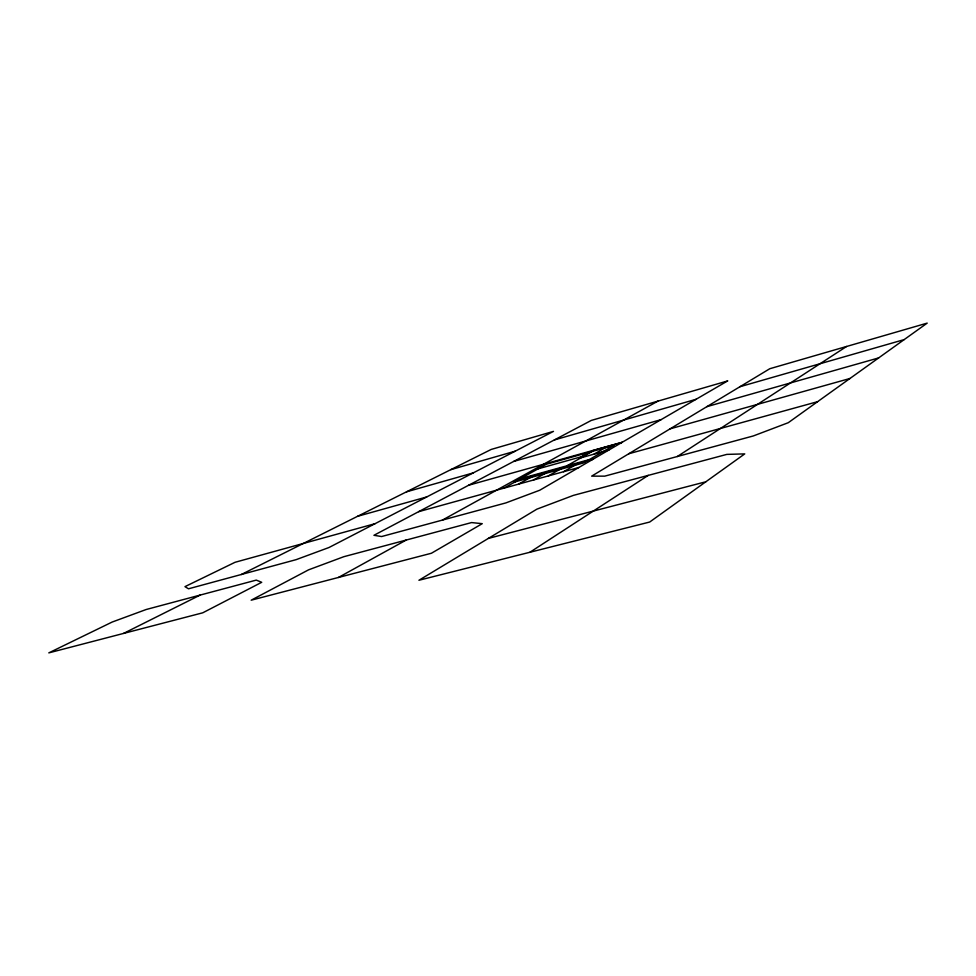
<?xml version="1.0" encoding="UTF-8"?>
<svg xmlns="http://www.w3.org/2000/svg" width="976" height="976" viewBox="0 0 976 976"><rect width="100%" height="100%" fill="white"/><g stroke="black" fill="none" stroke-linecap="round" stroke-linejoin="round"><path stroke-width="1.46" d="M904.191 339.599L927.2 323.117L769.796 368.721L591.651 476.142L604.766 476.142L753.301 435.955L788.266 422.706L904.191 339.599L739.991 386.703M705.831 481.778L744.749 453.889L726.827 454.389L573.376 495.393L536.861 509.167L418.924 580.269L649.687 522.038L705.831 481.778L488.342 538.41M648.259 475.373L529.919 552.257M677.271 456.536L846.607 346.468M563.53 471.725L577.719 463.563M594.079 454.133L607.194 446.581M589.272 452.23L581.293 456.78L538.118 468.822M548.366 475.91L562.762 467.699M567.019 465.772L592.176 451.412M533.36 480.046L547.939 471.811M518.488 484.145L533.274 475.873M503.762 488.207L518.744 479.899L592.822 459.379M338.404 577.475L406.26 540.033L471.554 522.575L482.254 523.673L431.416 553.246L251.174 600.191L308.575 569.838L343.833 556.698L406.26 540.033M442.372 520.098L658.007 401.099M123.574 633.412L200.165 595.079L256.285 580.098L261.702 582.306L202.764 612.806L48.8 652.883L112.179 622.041L146.168 609.512L200.165 595.079M241.267 574.522L491.196 449.436L553.49 431.38L328.985 547.512L296.155 559.651L188.514 588.796L184.952 586.649L235.057 562.286L375.052 523.685M450.851 469.639L515.23 451.168M554.356 439.944L696.083 399.294M406.504 491.831L473.201 472.921M513.754 461.416L661.142 419.619M706.929 406.638L878.644 357.924M357.582 516.304L426.671 496.979M468.712 485.206L622.298 442.226M670.122 428.83L849.986 378.481M621.846 442.482L592.664 450.656L579.354 458.244L608.939 449.997M520.184 478.752L589.248 459.611M418.655 511.668L578.817 467.516M628.837 453.73L817.571 401.685M727.62 380.945L539.752 490.233L505.836 502.921L381.604 536.544L373.942 535.299L591.236 420.449L727.62 380.945M613.867 445.349L583.563 462.905L514.096 482.132L546.438 464.21L613.867 445.349"/></g></svg>
